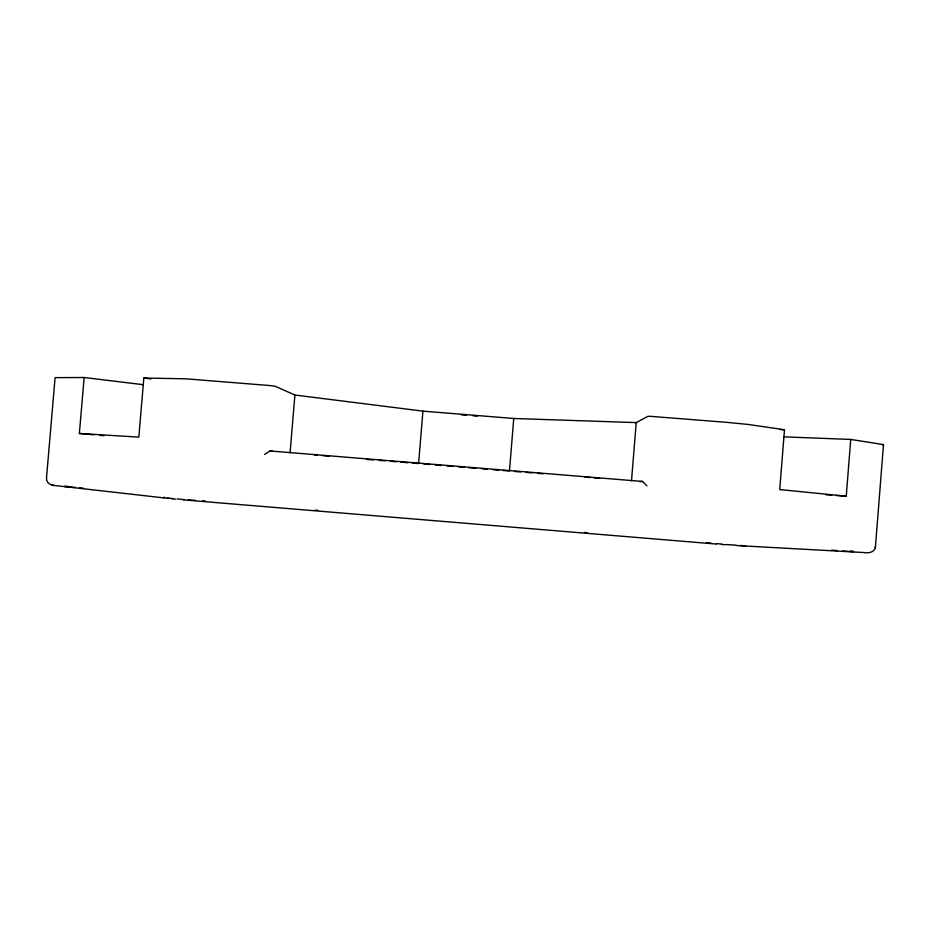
<?xml version="1.0" encoding="UTF-8"?>
<svg xmlns="http://www.w3.org/2000/svg" width="930" height="930" viewBox="0 0 930 930"><rect width="100%" height="100%" fill="white"/><g stroke="black" fill="none" stroke-linecap="round" stroke-linejoin="round"><path stroke-width="1.4" d="M783.978 436.844L850.741 439.437L883.5 444.587L882.617 445.028M143.278 384.695L84.142 377.522L79.364 433.461L138.826 437.123L143.836 378.033L185.779 378.812L270.711 385.613L275.42 386.357L294.903 395.029L422.941 411.13L513.755 418.477L636.225 422.604L647.815 416.396L650.012 416.303L727.202 422.383L748.301 424.475L784.502 429.741L779.735 489.552L846.242 496.202L850.741 439.437M736.397 545.515L863.9 552.548C868.492 553.466 875.049 552.304 875.456 546.573L883.5 444.587M631.517 480.787L636.225 422.604M418.64 463.221L422.941 411.13M509.477 470.731L513.755 418.477M290.067 452.805L294.903 395.029M84.142 377.522L55.091 377.627L46.5 478.032C45.989 483.286 51.603 485.797 56.056 485.646L169.283 498.515M875.258 547.724L875.467 546.491M264.573 454.491L270.002 450.957L642.549 481.449L646.908 485.82M163.296 497.678L164.564 497.201M639.759 481.635L642.549 481.449M67.902 486.25L64.437 486.448L75.33 487.46M853.496 551.676L842.65 551.013M366.815 459.432L373.395 459.897M780.154 429.59L784.502 429.741M188.197 499.898L195.346 500.363M202.496 500.84L205.344 501.026M461.501 414.896L466.476 415.257M726.435 544.538L736.048 545.189M740.175 545.468L745.662 545.852M825.968 494.772L831.757 495.179M836.105 495.492L846.242 496.202M721.564 544.48L725.505 544.782M314.514 454.979L317.153 455.2M322.443 455.63L329.057 456.165M379.161 460.362L384.939 460.838M390.705 461.303L396.471 461.78M400.795 462.14L408.014 462.722M412.339 463.082L418.105 463.547M423.882 464.024L429.648 464.5M435.414 464.965L441.18 465.442M446.958 465.918L452.724 466.383M458.49 466.86L464.268 467.325M468.592 467.685L475.8 468.278M481.577 468.743L487.343 469.22M493.109 469.697L498.875 470.162M503.211 470.522L508.977 470.987M514.743 471.464L520.521 471.94M526.287 472.405L532.053 472.882M537.831 473.347L543.19 473.8M584.889 477.113L590.225 477.543M594.235 477.881L599.571 478.311M831.641 550.13L837.151 550.572M315.235 510.117L317.886 510.338M584.424 532.425L587.097 532.646M716.402 544.062L183.675 499.91M167.423 498.05L172.934 498.561M177.072 498.945L183.954 499.573M79.364 433.461L93.825 434.798M99.615 435.345L103.951 435.74M79.41 487.843L83.491 488.215M706.533 542.678L710.811 543.085M716.507 543.632L722.203 544.166M172.108 498.817L175.526 499.166M850.648 551.083L853.368 551.374M143.836 378.033L151.032 378.94M52.173 485.111L54.3 485.437M270.002 450.957L272.85 451.422M473.01 415.791A24.761 1.139 4.7 0 1 477.264 416.187"/></g></svg>
